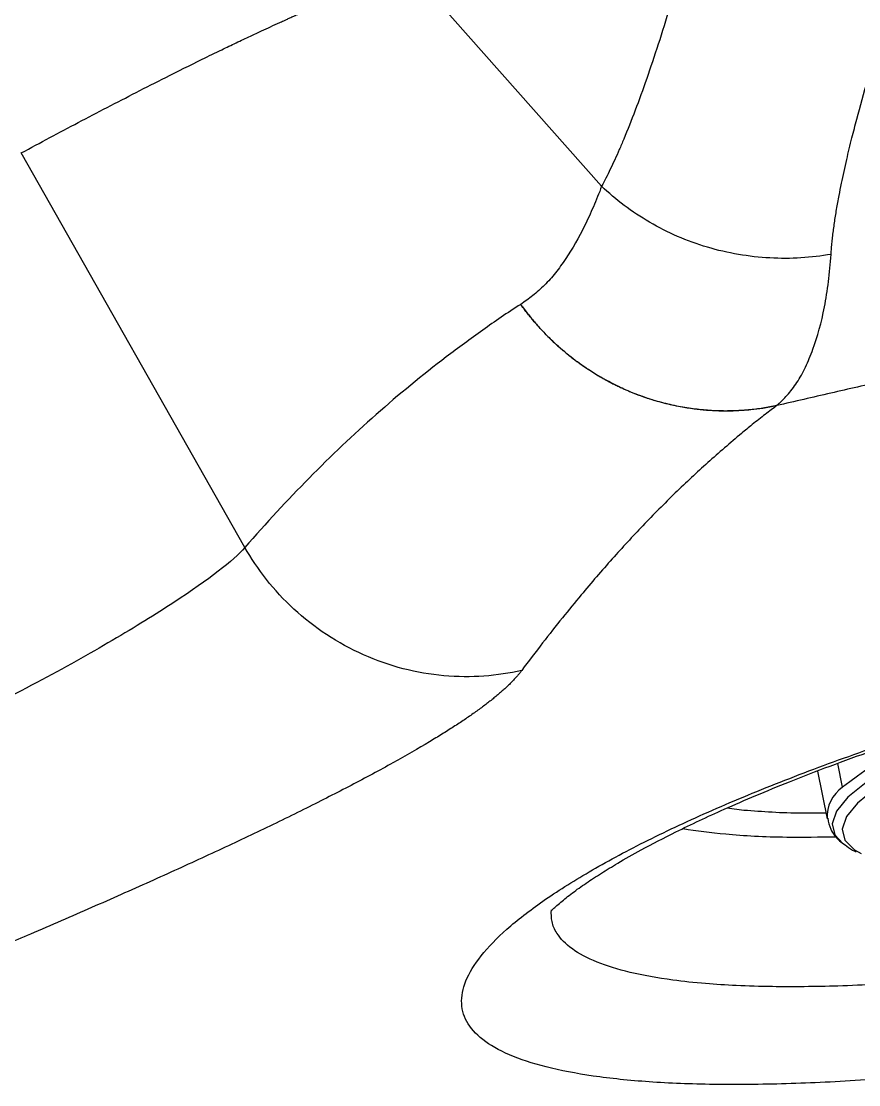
# Model space of a CAD drawing. Extents: x 525 to 613, y 487 to 635.
# Drawn here: x 560.778 to 562.454, y 582.251 to 584.381 of the extents above; entities that cross this region are included whole.
import ezdxf

# ---------------------------------------------------------------- set-up
doc = ezdxf.new("R2010")
doc.units = 0
doc.header["$MEASUREMENT"] = 0
doc.layers.add('1', color=4, linetype='Continuous')
doc.layers.add('STD TEST', color=3, linetype='Continuous')

# ---------------------------------------------------------------- blocks, each defined once
blk = doc.blocks.new('2023 VANGUARD')
at = {"layer": '1', "color": 3, "linetype": 'Continuous', "lineweight": 25}
for p, q in [((-7.02, -8.6408), (-7.4385, -8.1688)), ((-7.734, -9.364), (-8.1816, -8.5741)), ((-6.5878, -9.8122), (-6.5687, -9.9078)), ((-6.5377, -9.8443), (-6.5472, -9.797)), ((-6.7686, -9.8857), (-6.7353, -9.8899))]:
    blk.add_line(p, q, dxfattribs=at)
at = {"layer": '1', "color": 3, "linetype": 'Continuous', "lineweight": 25, "flags": 128}
for points in [[(-5.3424, -9.4966), (-5.4575, -9.5142), (-5.5744, -9.5349), (-5.6915, -9.5585), (-5.8071, -9.5847), (-5.9195, -9.613), (-6.0271, -9.6431), (-6.1283, -9.6745), (-6.2216, -9.7068), (-6.3056, -9.7394), (-6.3792, -9.772), (-6.4413, -9.804), (-6.4908, -9.8349), (-6.5273, -9.8644), (-6.55, -9.892), (-6.5587, -9.9172), (-6.5532, -9.9398), (-6.5372, -9.9568)], [(-5.344, -9.5148), (-5.457, -9.532), (-5.5718, -9.5524), (-5.6869, -9.5756), (-5.8005, -9.6013), (-5.9109, -9.6291), (-6.0166, -9.6587), (-6.1159, -9.6895), (-6.2076, -9.7212), (-6.2901, -9.7533), (-6.3624, -9.7852), (-6.4234, -9.8167), (-6.4721, -9.8471), (-6.5079, -9.876), (-6.5302, -9.9031), (-6.5387, -9.9279), (-6.5333, -9.9501), (-6.5142, -9.9693), (-6.5006, -9.9772)]]:
    blk.add_lwpolyline(points, dxfattribs=at)
at = {"layer": '1', "color": 3, "linetype": 'Continuous', "lineweight": 25}
for centre, radius, start, end in [((-5.9997, -10.5291), 0.8708, 108.8249, 128.1541), ((-6.4982, -9.903), 0.0707, 123.9789, 183.4748)]:
    blk.add_arc(centre, radius, start, end, dxfattribs=at)
for points, knots in [([(-6.5442, -7.0558), (-6.5452, -7.059), (-6.5484, -7.0689), (-6.5547, -7.089), (-6.5643, -7.1191), (-6.5768, -7.1595), (-6.5923, -7.2101), (-6.6105, -7.2711), (-6.6312, -7.3424), (-6.6541, -7.4238), (-6.6789, -7.5149), (-6.7017, -7.6013), (-6.7219, -7.6796), (-6.7378, -7.7419), (-6.7547, -7.808), (-6.7737, -7.8829), (-6.8018, -7.9922), (-6.839, -8.1312), (-6.8837, -8.2858), (-6.9224, -8.4054), (-6.953, -8.4901), (-6.9713, -8.536), (-6.9848, -8.5678), (-6.9938, -8.5879), (-7.0027, -8.6069), (-7.0115, -8.6247), (-7.0171, -8.6355), (-7.02, -8.6409)], [0, 0, 0, 0, 0.004687, 0.014287, 0.02875, 0.048148, 0.072562, 0.102086, 0.136805, 0.176798, 0.222164, 0.273014, 0.308193, 0.343555, 0.371591, 0.4147, 0.466944, 0.557983, 0.666176, 0.775299, 0.830292, 0.885846, 0.908294, 0.930906, 0.953708, 0.976729, 1, 1, 1, 1]), ([(-6.5609, -8.7772), (-6.5606, -8.7732), (-6.56, -8.7651), (-6.5588, -8.7527), (-6.5574, -8.7401), (-6.5558, -8.7272), (-6.554, -8.7141), (-6.552, -8.7008), (-6.5498, -8.6872), (-6.5473, -8.6734), (-6.5441, -8.6561), (-6.5386, -8.628), (-6.5302, -8.5897), (-6.5198, -8.5465), (-6.4995, -8.4681), (-6.4641, -8.3455), (-6.4153, -8.1973), (-6.372, -8.0745), (-6.3372, -7.9797), (-6.2989, -7.8781), (-6.2642, -7.7882), (-6.2222, -7.6811), (-6.1848, -7.5864), (-6.1448, -7.4848), (-6.1209, -7.4235), (-6.1013, -7.3733), (-6.0912, -7.3473), (-6.0862, -7.3343)], [0, 0, 0, 0, 0.013418, 0.02681, 0.040178, 0.053525, 0.066852, 0.080163, 0.093459, 0.106742, 0.120015, 0.142554, 0.184872, 0.222276, 0.253044, 0.379025, 0.504177, 0.563424, 0.622531, 0.686182, 0.752835, 0.785342, 0.876448, 0.91695, 0.957411, 0.978711, 1, 1, 1, 1]), ([(-8.1816, -8.5741), (-8.1627, -8.5639), (-8.1248, -8.5435), (-8.0675, -8.5132), (-8.0098, -8.4829), (-7.9515, -8.4529), (-7.8882, -8.4207), (-7.8311, -8.3922), (-7.784, -8.3691), (-7.7517, -8.3537), (-7.7252, -8.3412), (-7.6961, -8.3276), (-7.6754, -8.318), (-7.6605, -8.3112), (-7.656, -8.3092), (-7.6503, -8.3066), (-7.6435, -8.3035), (-7.6355, -8.2998), (-7.6263, -8.2957), (-7.6159, -8.2909), (-7.6043, -8.2856), (-7.5917, -8.2796), (-7.5779, -8.2728), (-7.5632, -8.2652), (-7.5475, -8.2566), (-7.5311, -8.247), (-7.5141, -8.2361), (-7.4967, -8.2239), (-7.4792, -8.2103), (-7.4616, -8.195), (-7.4505, -8.1837), (-7.4448, -8.1779)], [0, 0, 0, 0, 0.080014, 0.160011, 0.239993, 0.319958, 0.399906, 0.497849, 0.549749, 0.587178, 0.624591, 0.652899, 0.699385, 0.703628, 0.709326, 0.716481, 0.72509, 0.735155, 0.746676, 0.759652, 0.774091, 0.789996, 0.807377, 0.826242, 0.846606, 0.868488, 0.891889, 0.916764, 0.943092, 0.970848, 1, 1, 1, 1]), ([(-7.0201, -8.6407), (-7.0251, -8.6551), (-7.0309, -8.6685), (-7.0422, -8.695), (-7.0481, -8.7077), (-7.0662, -8.744), (-7.0787, -8.7659), (-7.0986, -8.7958), (-7.1054, -8.8053), (-7.1195, -8.8231), (-7.1269, -8.8314), (-7.1421, -8.8466), (-7.1499, -8.8535), (-7.1619, -8.863), (-7.1659, -8.866), (-7.1739, -8.8719), (-7.1779, -8.8747), (-7.182, -8.8774)], [0, 0, 0, 0, 0.125, 0.125, 0.25, 0.25, 0.5, 0.5, 0.625, 0.625, 0.75, 0.75, 0.875, 0.875, 0.9375, 0.9375, 1, 1, 1, 1]), ([(-6.5609, -8.7772), (-6.6001, -8.7841), (-6.6415, -8.7868), (-6.7252, -8.7822), (-6.7676, -8.775), (-6.8491, -8.7508), (-6.8882, -8.7338), (-6.9597, -8.6922), (-6.9921, -8.6676), (-7.02, -8.6408)], [0, 0, 0, 0, 0.25, 0.25, 0.5, 0.5, 0.75, 0.75, 1, 1, 1, 1]), ([(-6.6696, -9.0798), (-6.6696, -9.0796), (-6.6695, -9.0796), (-6.6695, -9.0795), (-6.6695, -9.0795), (-6.6694, -9.0793), (-6.6693, -9.0793), (-6.6692, -9.0791), (-6.6691, -9.079), (-6.6687, -9.0787), (-6.6685, -9.0786), (-6.6681, -9.0782), (-6.6678, -9.0781), (-6.6674, -9.0777), (-6.6671, -9.0775), (-6.6665, -9.077), (-6.666, -9.0766), (-6.6651, -9.0757), (-6.6647, -9.0753), (-6.6625, -9.0733), (-6.6607, -9.0717), (-6.6554, -9.0667), (-6.6519, -9.0631), (-6.6418, -9.0518), (-6.6353, -9.0433), (-6.6231, -9.0245), (-6.6174, -9.0141), (-6.6068, -8.9917), (-6.6018, -8.9798), (-6.588, -8.9421), (-6.5801, -8.9141), (-6.5709, -8.8664), (-6.5683, -8.8494), (-6.564, -8.8143), (-6.5622, -8.7963), (-6.5609, -8.7772)], [0, 0, 0, 0, 0.000488, 0.000488, 0.000977, 0.000977, 0.001953, 0.001953, 0.003906, 0.003906, 0.007813, 0.007813, 0.011719, 0.011719, 0.015625, 0.015625, 0.023438, 0.023438, 0.03125, 0.03125, 0.0625, 0.0625, 0.125, 0.125, 0.25, 0.25, 0.375, 0.375, 0.5, 0.5, 0.75, 0.75, 0.875, 0.875, 1, 1, 1, 1]), ([(-5.4041, -8.8153), (-5.4384, -8.8218), (-5.5071, -8.8346), (-5.6104, -8.8545), (-5.7142, -8.8748), (-5.8185, -8.8956), (-5.9233, -8.9168), (-6.0285, -8.9386), (-6.1342, -8.9609), (-6.2404, -8.9837), (-6.347, -9.007), (-6.4541, -9.0308), (-6.5617, -9.0551), (-6.6335, -9.0717), (-6.6695, -9.0801)], [0, 0, 0, 0, 0.080927, 0.162293, 0.244097, 0.326339, 0.40902, 0.492137, 0.575691, 0.659682, 0.744109, 0.828971, 0.914268, 1, 1, 1, 1]), ([(-7.182, -8.8774), (-7.2092, -8.8943), (-7.2334, -8.9115), (-7.2826, -8.9465), (-7.307, -8.9643), (-7.379, -9.0193), (-7.4258, -9.0577), (-7.5628, -9.1789), (-7.6496, -9.2673), (-7.734, -9.364)], [0, 0, 0, 0, 0.125, 0.125, 0.25, 0.25, 0.5, 0.5, 1, 1, 1, 1]), ([(-7.182, -8.8774), (-7.1795, -8.8809), (-7.1744, -8.8878), (-7.1666, -8.898), (-7.1586, -8.9078), (-7.1505, -8.9173), (-7.1422, -8.9265), (-7.1338, -8.9354), (-7.1254, -8.944), (-7.1168, -8.9522), (-7.1083, -8.9601), (-7.0996, -8.9677), (-7.091, -8.975), (-7.0824, -8.9819), (-7.0738, -8.9886), (-7.0652, -8.9949), (-7.0566, -9.001), (-7.0482, -9.0067), (-7.0398, -9.0121), (-7.0315, -9.0173), (-7.0233, -9.0222), (-7.0152, -9.0268), (-7.0072, -9.0311), (-6.9994, -9.0352), (-6.9917, -9.0391), (-6.9841, -9.0427), (-6.9768, -9.0461), (-6.9696, -9.0493), (-6.9625, -9.0523), (-6.9557, -9.0551), (-6.9491, -9.0576), (-6.9426, -9.0601), (-6.9364, -9.0623), (-6.9303, -9.0644), (-6.9245, -9.0663), (-6.9189, -9.0681), (-6.9135, -9.0697), (-6.9083, -9.0712), (-6.9033, -9.0726), (-6.8986, -9.0739), (-6.8941, -9.0751), (-6.8732, -9.0803), (-6.8371, -9.0871), (-6.7867, -9.0911), (-6.7487, -9.0904), (-6.7194, -9.0879), (-6.696, -9.085), (-6.6789, -9.0816), (-6.6696, -9.0798)], [0, 0, 0, 0, 0.0220616, 0.043898, 0.0654954, 0.0868404, 0.10792, 0.1287219, 0.1492342, 0.1694455, 0.189345, 0.2089225, 0.2281684, 0.2470735, 0.2656293, 0.2838278, 0.3016616, 0.3191237, 0.3362079, 0.3529082, 0.3692193, 0.3851362, 0.4006547, 0.4157707, 0.4304806, 0.4447814, 0.4586702, 0.4721445, 0.4852025, 0.4978422, 0.5100621, 0.5218612, 0.5332383, 0.5441928, 0.5547242, 0.564832, 0.5745162, 0.5837766, 0.5926133, 0.6010267, 0.6090169, 0.6165844, 0.7122308, 0.797885, 0.8776129, 0.9094226, 0.9503995, 1, 1, 1, 1]), ([(-6.6695, -9.0801), (-6.6741, -9.081), (-6.6833, -9.0829), (-6.6974, -9.0853), (-6.7117, -9.0873), (-6.7264, -9.0888), (-6.7414, -9.09), (-6.7567, -9.0907), (-6.7723, -9.091), (-6.7881, -9.0907), (-6.8042, -9.0899), (-6.8205, -9.0885), (-6.8369, -9.0866), (-6.8536, -9.0841), (-6.8703, -9.081), (-6.8872, -9.0773), (-6.9041, -9.0729), (-6.9211, -9.0678), (-6.938, -9.0622), (-6.9587, -9.0544), (-6.9841, -9.0434), (-7.0149, -9.0277), (-7.048, -9.0077), (-7.0819, -8.9833), (-7.1131, -8.9565), (-7.1389, -8.9306), (-7.1581, -8.9087), (-7.1718, -8.8914), (-7.1791, -8.8815), (-7.182, -8.8774)], [0, 0, 0, 0, 0.024248, 0.0489472, 0.0740958, 0.0996909, 0.1257288, 0.1522048, 0.1791131, 0.2064466, 0.2341973, 0.262356, 0.2909123, 0.3198544, 0.3491694, 0.3788432, 0.4088603, 0.4392042, 0.469857, 0.5007996, 0.5527622, 0.611865, 0.6778904, 0.7504985, 0.825498, 0.8875485, 0.9370413, 0.9743986, 1, 1, 1, 1]), ([(-6.6695, -9.08), (-6.6732, -9.0828), (-6.681, -9.0887), (-6.6929, -9.0978), (-6.7056, -9.1078), (-6.7213, -9.1204), (-6.7443, -9.1393), (-6.7741, -9.1645), (-6.8187, -9.2038), (-6.8735, -9.2551), (-6.9371, -9.3193), (-6.9999, -9.3874), (-7.0532, -9.4493), (-7.0995, -9.5058), (-7.1391, -9.556), (-7.1661, -9.5919), (-7.18, -9.6104)], [0, 0, 0, 0, 0.019113, 0.0399422, 0.0624876, 0.0862875, 0.1249765, 0.1874985, 0.2499587, 0.373106, 0.4999659, 0.6223591, 0.7499741, 0.8277034, 0.911046, 1, 1, 1, 1]), ([(-7.734, -9.364), (-7.7576, -9.3913), (-7.8053, -9.4277), (-7.8944, -9.4861), (-7.9138, -9.4985), (-7.9548, -9.5238), (-7.9766, -9.5369), (-8.0454, -9.5773), (-8.0959, -9.6055), (-8.2057, -9.6639), (-8.2649, -9.6941), (-8.3915, -9.7558), (-8.4589, -9.7873), (-8.6685, -9.8813), (-8.8183, -9.9434), (-8.9772, -10.0037)], [0, 0, 0, 0, 0.25, 0.25, 0.3125, 0.3125, 0.375, 0.375, 0.5, 0.5, 0.625, 0.625, 0.75, 0.75, 1, 1, 1, 1]), ([(-7.18, -9.6104), (-7.2042, -9.616), (-7.2296, -9.6199), (-7.2818, -9.6236), (-7.3087, -9.6235), (-7.3629, -9.6186), (-7.3902, -9.6139), (-7.4442, -9.5999), (-7.4708, -9.5906), (-7.5223, -9.5677), (-7.5471, -9.5541), (-7.5938, -9.5233), (-7.6158, -9.5061), (-7.6561, -9.4689), (-7.6744, -9.449), (-7.7072, -9.4075), (-7.7216, -9.3859), (-7.734, -9.364)], [0, 0, 0, 0, 0.125, 0.125, 0.25, 0.25, 0.375, 0.375, 0.5, 0.5, 0.625, 0.625, 0.75, 0.75, 0.875, 0.875, 1, 1, 1, 1]), ([(-4.9573, -10.1721), (-4.9656, -10.1743), (-4.9823, -10.1786), (-5.0075, -10.1849), (-5.0328, -10.1912), (-5.0581, -10.1974), (-5.0835, -10.2036), (-5.109, -10.2097), (-5.1345, -10.2158), (-5.1602, -10.2218), (-5.1859, -10.2277), (-5.2117, -10.2336), (-5.2375, -10.2395), (-5.2635, -10.2452), (-5.2895, -10.251), (-5.3156, -10.2566), (-5.3657, -10.2673), (-5.4401, -10.2828), (-5.5389, -10.3022), (-5.6377, -10.3206), (-5.7686, -10.3436), (-5.9302, -10.3694), (-6.1193, -10.3952), (-6.3011, -10.4156), (-6.4733, -10.4301), (-6.6339, -10.4385), (-6.7809, -10.4406), (-6.9125, -10.4363), (-7.027, -10.4254), (-7.1232, -10.408), (-7.1998, -10.3844), (-7.2558, -10.3546), (-7.2906, -10.319), (-7.3038, -10.2782), (-7.2951, -10.2324), (-7.2647, -10.1825), (-7.2129, -10.1289), (-7.1405, -10.0725), (-7.0483, -10.014), (-6.9375, -9.9542), (-6.8093, -9.8938), (-6.6653, -9.8338), (-6.5073, -9.7749), (-6.3658, -9.7275), (-6.2473, -9.6909), (-6.1259, -9.6553), (-5.9694, -9.613), (-5.8084, -9.5743), (-5.6777, -9.5455), (-5.5952, -9.5286), (-5.5289, -9.5156), (-5.4791, -9.5062), (-5.4294, -9.4971), (-5.3963, -9.4914), (-5.3798, -9.4885)], [0, 0, 0, 0, 0.004172, 0.008337, 0.012498, 0.016655, 0.020809, 0.024961, 0.029112, 0.033262, 0.037412, 0.041564, 0.045718, 0.049875, 0.054036, 0.058202, 0.062374, 0.077959, 0.093636, 0.10935, 0.124972, 0.156136, 0.18729, 0.218686, 0.249814, 0.280992, 0.312396, 0.343557, 0.374702, 0.40611, 0.437264, 0.468422, 0.499831, 0.530997, 0.562153, 0.593562, 0.624735, 0.655889, 0.687296, 0.718456, 0.749623, 0.781028, 0.812212, 0.843352, 0.859056, 0.874765, 0.905918, 0.937087, 0.952749, 0.968463, 0.976367, 0.984254, 0.992129, 1, 1, 1, 1]), ([(-7.1214, -10.0902), (-7.1211, -10.0907), (-7.1205, -10.0916), (-7.1043, -10.0759), (-7.0803, -10.0569), (-7.0528, -10.0372), (-7.0224, -10.0173), (-6.9857, -9.9948), (-6.9367, -9.9671), (-6.8671, -9.9309), (-6.7698, -9.8852), (-6.6398, -9.8304), (-6.494, -9.7757), (-6.3401, -9.7238), (-6.1857, -9.6764), (-6.0119, -9.628), (-5.8189, -9.5801), (-5.6077, -9.5335), (-5.4611, -9.5071), (-5.3854, -9.4934)], [0, 0, 0, 0, 0.041174, 0.08864, 0.130109, 0.16759, 0.201063, 0.231229, 0.26949, 0.319226, 0.380675, 0.454447, 0.539596, 0.602765, 0.671698, 0.745755, 0.824666, 0.909429, 1, 1, 1, 1]), ([(-7.18, -9.6104), (-7.1813, -9.6122), (-7.184, -9.6157), (-7.1886, -9.6212), (-7.1935, -9.6267), (-7.1988, -9.6324), (-7.2046, -9.6382), (-7.2107, -9.6441), (-7.2173, -9.65), (-7.2243, -9.6561), (-7.2316, -9.6624), (-7.2394, -9.6687), (-7.2476, -9.6751), (-7.2562, -9.6817), (-7.2652, -9.6883), (-7.2746, -9.6951), (-7.2845, -9.702), (-7.2947, -9.709), (-7.3053, -9.7161), (-7.3164, -9.7233), (-7.3278, -9.7306), (-7.3397, -9.7381), (-7.3519, -9.7456), (-7.3828, -9.7644), (-7.4367, -9.7954), (-7.5193, -9.8398), (-7.6103, -9.8861), (-7.7078, -9.9337), (-7.8126, -9.9829), (-7.9234, -10.0333), (-8.0403, -10.0851), (-8.1382, -10.1274), (-8.2138, -10.1597), (-8.2649, -10.1813), (-8.3165, -10.2029), (-8.3686, -10.2246), (-8.4212, -10.2463), (-8.4744, -10.2681), (-8.528, -10.2899), (-8.5822, -10.3118), (-8.6368, -10.3337), (-8.6737, -10.3483), (-8.6921, -10.3556)], [0, 0, 0, 0, 0.011158, 0.022318, 0.033483, 0.044656, 0.055838, 0.067033, 0.078243, 0.08947, 0.100717, 0.111986, 0.12328, 0.1346, 0.14595, 0.157332, 0.168748, 0.180201, 0.191692, 0.203224, 0.2148, 0.22642, 0.238089, 0.249808, 0.312105, 0.375643, 0.437308, 0.499964, 0.562011, 0.624659, 0.687207, 0.750195, 0.775513, 0.800724, 0.825841, 0.850874, 0.875837, 0.90074, 0.925596, 0.950417, 0.975214, 1, 1, 1, 1]), ([(-6.7353, -9.8899), (-6.6982, -9.8927), (-6.6484, -9.8964), (-6.5869, -9.8957), (-6.5711, -9.8955)], [0, 0, 0, 0, 0.744398, 1, 1, 1, 1]), ([(-6.5675, -9.9065), (-6.566, -9.9138), (-6.5624, -9.9313), (-6.5483, -9.9488), (-6.5366, -9.9568), (-6.5329, -9.9593)], [0, 0, 0, 0, 0.335579, 0.791555, 1, 1, 1, 1]), ([(-6.8573, -9.9271), (-6.8298, -9.931), (-6.7695, -9.9396), (-6.6654, -9.9449), (-6.5838, -9.9438), (-6.5499, -9.9433)], [0, 0, 0, 0, 0.3288663, 0.7213225, 1, 1, 1, 1]), ([(-6.5329, -9.9593), (-6.5284, -9.9632), (-6.5219, -9.9688), (-6.5131, -9.9722), (-6.5104, -9.9733)], [0, 0, 0, 0, 0.699461, 1, 1, 1, 1]), ([(-5.0497, -10.006), (-5.1048, -10.0198), (-5.2154, -10.0475), (-5.3577, -10.0791), (-5.4723, -10.1029), (-5.5592, -10.1201), (-5.6476, -10.1367), (-5.721, -10.1496), (-5.7796, -10.1595), (-5.8237, -10.1667), (-5.87, -10.174), (-5.9183, -10.1813), (-5.9686, -10.1886), (-6.0208, -10.1958), (-6.1013, -10.2062), (-6.1959, -10.2172), (-6.2905, -10.2263), (-6.3466, -10.231), (-6.3737, -10.233), (-6.382, -10.2336), (-6.3848, -10.2338), (-6.3857, -10.2339), (-6.3861, -10.2339), (-6.3862, -10.2339), (-6.3863, -10.2339), (-6.3863, -10.2339), (-6.3863, -10.2339), (-6.3863, -10.2339), (-6.3863, -10.2339), (-6.4422, -10.2379), (-6.5443, -10.2432), (-6.6633, -10.2443), (-6.7494, -10.2418), (-6.8163, -10.2375), (-6.8899, -10.2297), (-6.965, -10.2161), (-7.0324, -10.1952), (-7.0819, -10.1689), (-7.1089, -10.1409), (-7.1209, -10.1142), (-7.1208, -10.0978), (-7.1207, -10.0899)], [0, 0, 0, 0, 0.057393, 0.114922, 0.143305, 0.172243, 0.201736, 0.231785, 0.2459, 0.260817, 0.276537, 0.293059, 0.310384, 0.328512, 0.347444, 0.395273, 0.43056, 0.453296, 0.459955, 0.462312, 0.463037, 0.463295, 0.463397, 0.46344, 0.463458, 0.463466, 0.46347, 0.463471, 0.463472, 0.463473, 0.52955, 0.588938, 0.624818, 0.657715, 0.696385, 0.754607, 0.811313, 0.869312, 0.927278, 0.964894, 1, 1, 1, 1])]:
    blk.add_open_spline(points, degree=3, knots=knots, dxfattribs=at)
blk.add_open_spline([(-6.6695, -9.0801), (-6.6695, -9.08), (-6.6695, -9.0799), (-6.6696, -9.0798)], degree=3, dxfattribs=at)
blk = doc.blocks.new('2026 Vanguard')
at = {"layer": 'STD TEST', "color": 1}
blk.add_blockref('2023 VANGUARD', (44.1613, 88.209), dxfattribs=at)

msp = doc.modelspace()

# ---------------------------------------------------------------- block references
at = {"layer": '1'}
msp.add_blockref('2026 Vanguard', (524.7985, 504.4821), dxfattribs=at)

doc.saveas('drawing.dxf')
